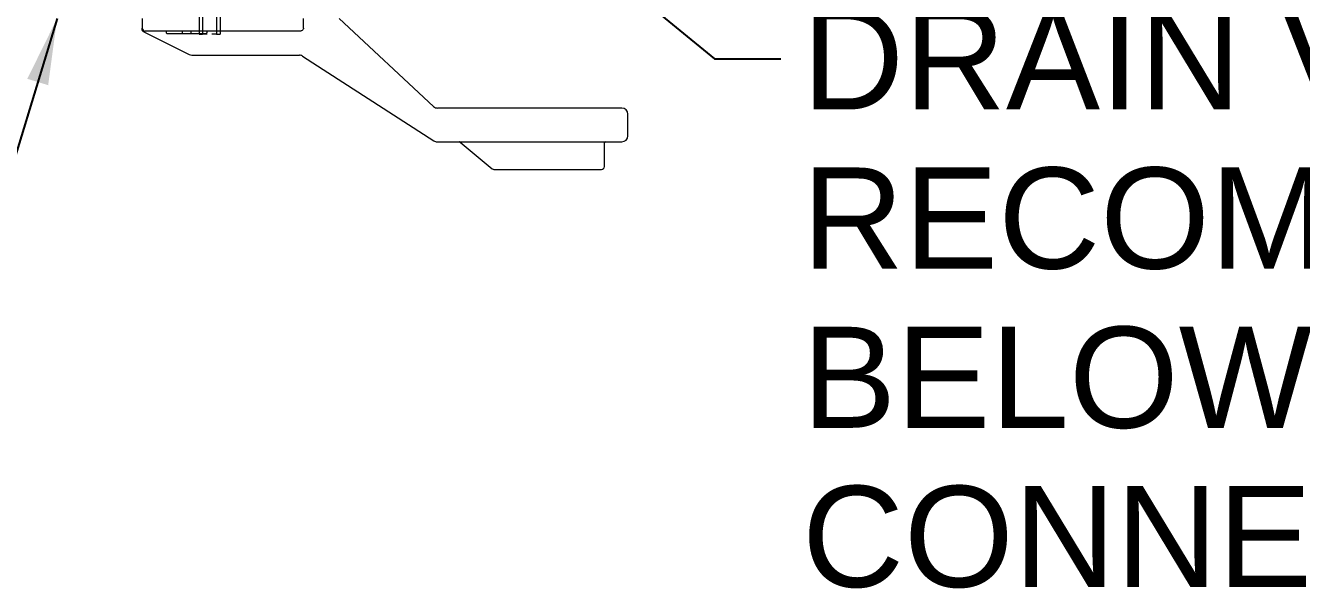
# Model space of a CAD drawing. Header units: inches. Extents: x 17 to 469, y 7 to 301.
# Drawn here: x 215.05 to 241.56, y 178.51 to 190.2 of the extents above; entities that cross this region are included whole.
import ezdxf

# ---------------------------------------------------------------- set-up
doc = ezdxf.new("R2010")
doc.units = ezdxf.units.IN
doc.header["$LTSCALE"] = 14
doc.header["$MEASUREMENT"] = 0
doc.linetypes.add('DASHED', pattern=[0.2067, 0.1654, -0.0413])
for name, color, linetype, lineweight in [('Hidden', 7, 'DASHED', 18), ('Symbol', 7, 'Continuous', 25), ('Visible', 7, 'Continuous', 18)]:
    doc.layers.add(name, color=color, linetype=linetype, lineweight=lineweight)
doc.styles.add('Standard D-E', font='arial.ttf')
doc.dimstyles.new('Default D-E$7', dxfattribs={"dimscale": 14, "dimtxt": 0.15, "dimasz": 0.098425, "dimexe": 0.125, "dimexo": 0.0625, "dimgap": 0.031496, "dimtad": 0, "dimtih": 1, "dimtoh": 1, "dimrnd": 1e-08, "dimzin": 4, "dimdsep": 46, "dimtxsty": 'Standard D-E', "dimcen": 0.09, "dimdle": 0.393701, "dimclrd": 256, "dimclre": 256, "dimclrt": 256, "dimadec": 0, "dimazin": 1, "dimtfac": 1, "dimtofl": 0, "dimtmove": 0, "dimatfit": 3, "dimfxl": 1, "dimtolj": 1, "dimtzin": 4, "dimlwd": -1, "dimlwe": -1, "dimarcsym": 0})

msp = doc.modelspace()

# ---------------------------------------------------------------- linework, layer by layer
at = {"layer": 'Hidden', "ltscale": 0.272}
for p, q in [((218.6621, 192.02409), (218.6621, 190.02409)), ((218.73249, 192.02409), (218.73249, 190.02409)), ((219.02372, 192.02409), (219.02372, 190.02409)), ((219.0941, 192.02409), (219.0941, 190.02409))]:
    msp.add_line(p, q, dxfattribs=at)
at = {"layer": 'Hidden', "ltscale": 0.13595}
for p, q in [((218.6616, 191.08609), (218.6616, 190.08609)), ((219.0946, 191.08609), (219.0946, 190.08609))]:
    msp.add_line(p, q, dxfattribs=at)
at = {"layer": 'Hidden', "ltscale": 0.003981}
msp.add_line((218.48576, 190.07609), (218.48576, 190.04609), dxfattribs=at)
at = {"layer": 'Hidden', "ltscale": 0.013526}
for p, q in [((218.6621, 190.02409), (218.73249, 190.02409)), ((219.02372, 190.02409), (219.0941, 190.02409))]:
    msp.add_line(p, q, dxfattribs=at)
at = {"layer": 'Hidden', "ltscale": 0.039522}
msp.add_line((219.02372, 190.02409), (218.73249, 190.02409), dxfattribs=at)
at = {"layer": 'Hidden', "ltscale": 0.002037}
for centre, start, end in [((218.47576, 190.07609), 0, 90), ((218.49576, 190.04609), 180, 270)]:
    msp.add_arc(centre, 0.01, start, end, dxfattribs=at)
at = {"layer": 'Visible'}
for p, q in [((217.4781, 190.34594), (217.4781, 190.14609)), ((220.82682, 190.14609), (220.82682, 190.34594)), ((223.52959, 188.51968), (221.57164, 190.34594)), ((217.4781, 190.1143), (217.4781, 190.14609)), ((217.50459, 190.07285), (217.50734, 190.07148)), ((217.50734, 190.07148), (217.53562, 190.05734)), ((217.5589, 190.08609), (217.5381, 190.08609)), ((220.76519, 190.08609), (217.5589, 190.08609)), ((217.97656, 190.07609), (217.97656, 190.04609)), ((218.31055, 190.04609), (218.31055, 190.07609)), ((218.81976, 190.07609), (218.81976, 190.04609)), ((217.53562, 190.05734), (217.54966, 190.05032)), ((217.54966, 190.05032), (218.4213, 189.61449)), ((217.98656, 190.03609), (218.30055, 190.03609)), ((218.30055, 190.03609), (218.30773, 190.03609)), ((218.30773, 190.03609), (218.64666, 190.03609)), ((218.64666, 190.03609), (218.65949, 190.03609)), ((218.65949, 190.03609), (218.80976, 190.03609)), ((218.4213, 189.61449), (218.45171, 189.59929)), ((218.50761, 189.58609), (220.74125, 189.58609)), ((220.80906, 189.5661), (223.53465, 187.80608)), ((227.4406, 188.48609), (223.61485, 188.48609)), ((227.5656, 187.91109), (227.5656, 188.36109)), ((223.60245, 187.78609), (227.4406, 187.78609)), ((224.08368, 187.78141), (224.74663, 187.22513)), ((227.0781, 187.27109), (227.0781, 187.76609)), ((224.7852, 187.21109), (227.0181, 187.21109))]:
    msp.add_line(p, q, dxfattribs=at)
for centre, radius, start, end in [((217.5381, 190.14609), 0.06, 180, 270), ((217.96656, 190.07609), 0.01, 0, 90), ((218.32055, 190.07609), 0.01, 90, 180), ((218.82976, 190.07609), 0.01, 90, 180), ((217.98656, 190.04609), 0.01, 180, 270), ((218.30055, 190.04609), 0.01, 270, 0), ((218.80976, 190.04609), 0.01, 270, 0), ((218.50761, 189.71109), 0.125, 243.434949, 270), ((220.74125, 189.46109), 0.125, 57.148055, 90), ((223.61485, 188.61109), 0.125, 226.993248, 270), ((227.4406, 188.36109), 0.125, 0, 90), ((223.60245, 187.91109), 0.125, 237.148055, 270), ((224.07082, 187.76609), 0.02, 50, 90), ((227.0981, 187.76609), 0.02, 90, 180), ((227.4406, 187.91109), 0.125, 270, 0), ((224.7852, 187.27109), 0.06, 230, 270), ((227.0181, 187.27109), 0.06, 270, 0)]:
    msp.add_arc(centre, radius, start, end, dxfattribs=at)
msp.add_open_spline([(217.4781, 190.1143), (217.4781, 190.11312), (217.4781, 190.11196), (217.4781, 190.11081)], degree=3, dxfattribs=at)
for points, knots in [([(217.49042, 190.08244), (217.4854, 190.08721), (217.48273, 190.09203), (217.48017, 190.09805), (217.4794, 190.10054), (217.47837, 190.10563), (217.47811, 190.10821), (217.4781, 190.11081)], [0, 0, 0, 0, 0.055402638, 0.055402638, 0.091701074, 0.091701074, 0.127427899, 0.127427899, 0.127427899, 0.127427899]), ([(217.50459, 190.07285), (217.50452, 190.07289), (217.50444, 190.07292), (217.50104, 190.07463), (217.49557, 190.07754), (217.49042, 190.08244)], [-0.0006488507, -0.0006488507, -0.0006488507, -0.0006488507, 0, 0, 0.02871512, 0.02871512, 0.02871512, 0.02871512]), ([(220.82682, 190.14609), (220.82682, 190.13875), (220.82507, 190.13012), (220.81934, 190.11649), (220.81431, 190.10911), (220.80362, 190.09858), (220.79602, 190.09361), (220.78191, 190.08786), (220.77287, 190.08609), (220.76519, 190.08609)], [0, 0, 0, 0, 0.055947917, 0.055947917, 0.112646226, 0.112646226, 0.170293409, 0.170293409, 0.228788544, 0.228788544, 0.228788544, 0.228788544])]:
    msp.add_open_spline(points, degree=3, knots=knots, dxfattribs=at)

# ---------------------------------------------------------------- texts
at = {"layer": 'Symbol', "insert": (231.18439, 190.558), "char_height": 2.1000001, "width": 40.7627308, "attachment_point": 1, "line_spacing_factor": 0.944221, "style": 'Standard D-E'}
msp.add_mtext('\\fArial|b0|i0;DRAIN VALVE W/EXTENSION\\P\\fArial|b0|i0;RECOMMENDED MOUNTING\\P\\fArial|b0|i0;BELOW THE INLET\\P\\fArial|b0|i0;CONNECTION', dxfattribs=at)

# ---------------------------------------------------------------- leaders
at = {"layer": 'Symbol', "annotation_type": 0, "has_hookline": 1}
for points, hookline_direction, text_width in [([(219.8781, 197.27794), (229.36549, 189.508), (230.74344, 189.508)], 0, 40.28677), ([(215.70786, 190.34594), (213.1897, 182.07451), (211.81175, 182.07451)], 1, 28.33568)]:
    msp.add_leader(points, dimstyle='Default D-E$7', override={"dimtad": 0}, dxfattribs=dict(at, hookline_direction=hookline_direction, text_width=text_width))

doc.saveas('drawing.dxf')
